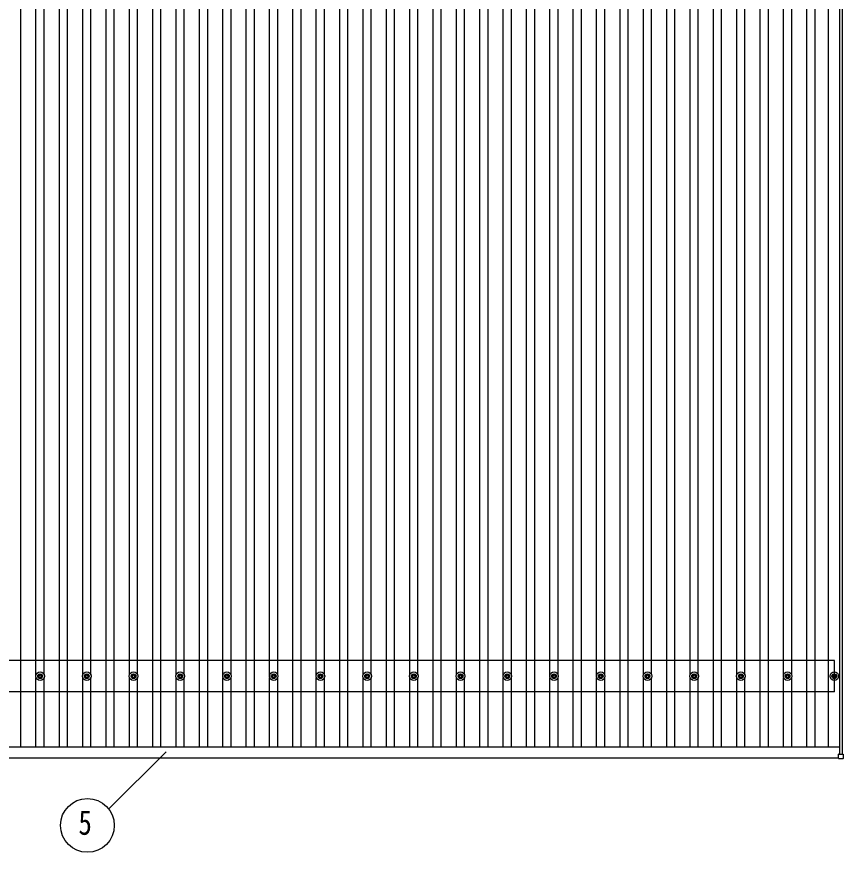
# Model space of a CAD drawing. Units: millimetres, scale not verified. Extents: x -16820 to 16820, y -11880 to 11880.
# Drawn here: x -11581 to -8043, y 2773 to 6351 of the extents above; entities that cross this region are included whole.
import ezdxf
from ezdxf.enums import TextEntityAlignment as Align

# ---------------------------------------------------------------- set-up
doc = ezdxf.new("R2010")
doc.units = ezdxf.units.MM
doc.header["$LTSCALE"] = 50
for name, color, linetype in [('0-5_YKK_13', 4, 'Continuous'), ('0-6_YKK_A1', 4, 'Continuous'), ('0-7_YKK_D', 6, 'Continuous')]:
    doc.layers.add(name, color=color, linetype=linetype)
doc.styles.add('ＭＳ ゴシック', font='')
doc.styles.get('ＭＳ ゴシック').set_extended_font_data('MS Gothic')

msp = doc.modelspace()

# ---------------------------------------------------------------- linework, layer by layer
at = {"layer": '0-5_YKK_13'}
for p, q in [((-11490.92, 3528.73), (-11486.51, 3528.73)), ((-11490.92, 3525.23), (-11486.51, 3525.23)), ((-11482.67, 3536.98), (-11482.67, 3532.56)), ((-11482.67, 3521.4), (-11482.67, 3516.98)), ((-11479.17, 3536.98), (-11479.17, 3532.56)), ((-11479.17, 3521.4), (-11479.17, 3516.98)), ((-11475.34, 3528.73), (-11470.93, 3528.73)), ((-11475.34, 3525.23), (-11470.93, 3525.23)), ((-11290.92, 3528.73), (-11286.51, 3528.73)), ((-11290.92, 3525.23), (-11286.51, 3525.23)), ((-11282.67, 3536.98), (-11282.67, 3532.56)), ((-11282.67, 3521.4), (-11282.67, 3516.98)), ((-11279.17, 3536.98), (-11279.17, 3532.56)), ((-11279.17, 3521.4), (-11279.17, 3516.98)), ((-11275.34, 3528.73), (-11270.93, 3528.73)), ((-11275.34, 3525.23), (-11270.93, 3525.23)), ((-11090.92, 3528.73), (-11086.51, 3528.73)), ((-11090.92, 3525.23), (-11086.51, 3525.23)), ((-11082.67, 3536.98), (-11082.67, 3532.56)), ((-11082.67, 3521.4), (-11082.67, 3516.98)), ((-11079.17, 3536.98), (-11079.17, 3532.56)), ((-11079.17, 3521.4), (-11079.17, 3516.98)), ((-11075.34, 3528.73), (-11070.93, 3528.73)), ((-11075.34, 3525.23), (-11070.93, 3525.23)), ((-10890.92, 3528.73), (-10886.51, 3528.73)), ((-10890.92, 3525.23), (-10886.51, 3525.23)), ((-10882.67, 3536.98), (-10882.67, 3532.56)), ((-10882.67, 3521.4), (-10882.67, 3516.98)), ((-10879.17, 3536.98), (-10879.17, 3532.56)), ((-10879.17, 3521.4), (-10879.17, 3516.98)), ((-10875.34, 3528.73), (-10870.93, 3528.73)), ((-10875.34, 3525.23), (-10870.93, 3525.23)), ((-10690.92, 3528.73), (-10686.51, 3528.73)), ((-10690.92, 3525.23), (-10686.51, 3525.23)), ((-10682.67, 3536.98), (-10682.67, 3532.56)), ((-10682.67, 3521.4), (-10682.67, 3516.98)), ((-10679.17, 3536.98), (-10679.17, 3532.56)), ((-10679.17, 3521.4), (-10679.17, 3516.98)), ((-10675.34, 3528.73), (-10670.93, 3528.73)), ((-10675.34, 3525.23), (-10670.93, 3525.23)), ((-10490.92, 3528.73), (-10486.51, 3528.73)), ((-10490.92, 3525.23), (-10486.51, 3525.23)), ((-10482.67, 3536.98), (-10482.67, 3532.56)), ((-10482.67, 3521.4), (-10482.67, 3516.98)), ((-10479.17, 3536.98), (-10479.17, 3532.56)), ((-10479.17, 3521.4), (-10479.17, 3516.98)), ((-10475.34, 3528.73), (-10470.93, 3528.73)), ((-10475.34, 3525.23), (-10470.93, 3525.23)), ((-10290.92, 3528.73), (-10286.51, 3528.73)), ((-10290.92, 3525.23), (-10286.51, 3525.23)), ((-10282.67, 3536.98), (-10282.67, 3532.56)), ((-10282.67, 3521.4), (-10282.67, 3516.98)), ((-10279.17, 3536.98), (-10279.17, 3532.56)), ((-10279.17, 3521.4), (-10279.17, 3516.98)), ((-10275.34, 3528.73), (-10270.93, 3528.73)), ((-10275.34, 3525.23), (-10270.93, 3525.23)), ((-10090.92, 3528.73), (-10086.51, 3528.73)), ((-10090.92, 3525.23), (-10086.51, 3525.23)), ((-10082.67, 3536.98), (-10082.67, 3532.56)), ((-10082.67, 3521.4), (-10082.67, 3516.98)), ((-10079.17, 3536.98), (-10079.17, 3532.56)), ((-10079.17, 3521.4), (-10079.17, 3516.98)), ((-10075.34, 3528.73), (-10070.93, 3528.73)), ((-10075.34, 3525.23), (-10070.93, 3525.23)), ((-9890.92, 3528.73), (-9886.51, 3528.73)), ((-9890.92, 3525.23), (-9886.51, 3525.23)), ((-9882.67, 3536.98), (-9882.67, 3532.56)), ((-9882.67, 3521.4), (-9882.67, 3516.98)), ((-9879.17, 3536.98), (-9879.17, 3532.56)), ((-9879.17, 3521.4), (-9879.17, 3516.98)), ((-9875.34, 3528.73), (-9870.93, 3528.73)), ((-9875.34, 3525.23), (-9870.93, 3525.23)), ((-9690.92, 3528.73), (-9686.51, 3528.73)), ((-9690.92, 3525.23), (-9686.51, 3525.23)), ((-9682.67, 3536.98), (-9682.67, 3532.56)), ((-9682.67, 3521.4), (-9682.67, 3516.98)), ((-9679.17, 3536.98), (-9679.17, 3532.56)), ((-9679.17, 3521.4), (-9679.17, 3516.98)), ((-9675.34, 3528.73), (-9670.93, 3528.73)), ((-9675.34, 3525.23), (-9670.93, 3525.23)), ((-9490.92, 3528.73), (-9486.51, 3528.73)), ((-9490.92, 3525.23), (-9486.51, 3525.23)), ((-9482.67, 3536.98), (-9482.67, 3532.56)), ((-9482.67, 3521.4), (-9482.67, 3516.98)), ((-9479.17, 3536.98), (-9479.17, 3532.56)), ((-9479.17, 3521.4), (-9479.17, 3516.98)), ((-9475.34, 3528.73), (-9470.93, 3528.73)), ((-9475.34, 3525.23), (-9470.93, 3525.23)), ((-9290.92, 3528.73), (-9286.51, 3528.73)), ((-9290.92, 3525.23), (-9286.51, 3525.23)), ((-9282.67, 3536.98), (-9282.67, 3532.56)), ((-9282.67, 3521.4), (-9282.67, 3516.98)), ((-9279.17, 3536.98), (-9279.17, 3532.56)), ((-9279.17, 3521.4), (-9279.17, 3516.98)), ((-9275.34, 3528.73), (-9270.93, 3528.73)), ((-9275.34, 3525.23), (-9270.93, 3525.23)), ((-9090.92, 3528.73), (-9086.51, 3528.73)), ((-9090.92, 3525.23), (-9086.51, 3525.23)), ((-9082.67, 3536.98), (-9082.67, 3532.56)), ((-9082.67, 3521.4), (-9082.67, 3516.98)), ((-9079.17, 3536.98), (-9079.17, 3532.56)), ((-9079.17, 3521.4), (-9079.17, 3516.98)), ((-9075.34, 3528.73), (-9070.93, 3528.73)), ((-9075.34, 3525.23), (-9070.93, 3525.23)), ((-8890.92, 3528.73), (-8886.51, 3528.73)), ((-8890.92, 3525.23), (-8886.51, 3525.23)), ((-8882.67, 3536.98), (-8882.67, 3532.56)), ((-8882.67, 3521.4), (-8882.67, 3516.98)), ((-8879.17, 3536.98), (-8879.17, 3532.56)), ((-8879.17, 3521.4), (-8879.17, 3516.98)), ((-8875.34, 3528.73), (-8870.93, 3528.73)), ((-8875.34, 3525.23), (-8870.93, 3525.23)), ((-8690.92, 3528.73), (-8686.51, 3528.73)), ((-8690.92, 3525.23), (-8686.51, 3525.23)), ((-8682.67, 3536.98), (-8682.67, 3532.56)), ((-8682.67, 3521.4), (-8682.67, 3516.98)), ((-8679.17, 3536.98), (-8679.17, 3532.56)), ((-8679.17, 3521.4), (-8679.17, 3516.98)), ((-8675.34, 3528.73), (-8670.93, 3528.73)), ((-8675.34, 3525.23), (-8670.93, 3525.23)), ((-8490.92, 3528.73), (-8486.51, 3528.73)), ((-8490.92, 3525.23), (-8486.51, 3525.23)), ((-8482.67, 3536.98), (-8482.67, 3532.56)), ((-8482.67, 3521.4), (-8482.67, 3516.98)), ((-8479.17, 3536.98), (-8479.17, 3532.56)), ((-8479.17, 3521.4), (-8479.17, 3516.98)), ((-8475.34, 3528.73), (-8470.93, 3528.73)), ((-8475.34, 3525.23), (-8470.93, 3525.23)), ((-8290.92, 3528.73), (-8286.51, 3528.73)), ((-8290.92, 3525.23), (-8286.51, 3525.23)), ((-8282.67, 3536.98), (-8282.67, 3532.56)), ((-8282.67, 3521.4), (-8282.67, 3516.98)), ((-8279.17, 3536.98), (-8279.17, 3532.56)), ((-8279.17, 3521.4), (-8279.17, 3516.98)), ((-8275.34, 3528.73), (-8270.93, 3528.73)), ((-8275.34, 3525.23), (-8270.93, 3525.23)), ((-8090.92, 3528.73), (-8086.51, 3528.73)), ((-8090.92, 3525.23), (-8086.51, 3525.23)), ((-8082.67, 3536.98), (-8082.67, 3532.56)), ((-8082.67, 3521.4), (-8082.67, 3516.98)), ((-8079.17, 3536.98), (-8079.17, 3532.56)), ((-8079.17, 3521.4), (-8079.17, 3516.98)), ((-8075.34, 3528.73), (-8070.93, 3528.73)), ((-8075.34, 3525.23), (-8070.93, 3525.23)), ((-8062.62, 3174.88), (-8062.62, 3192.88)), ((-8061.62, 3193.88), (-8043.62, 3193.88)), ((-8042.62, 3192.88), (-8042.62, 3174.88)), ((-8043.62, 3173.88), (-8061.62, 3173.88))]:
    msp.add_line(p, q, dxfattribs=at)
for centre, radius in [((-11480.92, 3526.98), 18.25), ((-11280.92, 3526.98), 18.25), ((-11080.92, 3526.98), 18.25), ((-10880.92, 3526.98), 18.25), ((-10680.92, 3526.98), 18.25), ((-10480.92, 3526.98), 18.25), ((-10280.92, 3526.98), 18.25), ((-10080.92, 3526.98), 18.25), ((-9880.92, 3526.98), 18.25), ((-9680.92, 3526.98), 18.25), ((-9480.92, 3526.98), 18.25), ((-9280.92, 3526.98), 18.25), ((-9080.92, 3526.98), 18.25), ((-8880.92, 3526.98), 18.25), ((-8680.92, 3526.98), 18.25), ((-8480.92, 3526.98), 18.25), ((-8280.92, 3526.98), 18.25), ((-8080.92, 3526.98), 18.25), ((-11480.92, 3526.98), 10.15), ((-11480.92, 3526.98), 5.85), ((-11480.92, 3526.98), 5.25), ((-11280.92, 3526.98), 10.15), ((-11280.92, 3526.98), 5.85), ((-11280.92, 3526.98), 5.25), ((-11080.92, 3526.98), 10.15), ((-11080.92, 3526.98), 5.85), ((-11080.92, 3526.98), 5.25), ((-10880.92, 3526.98), 10.15), ((-10880.92, 3526.98), 5.85), ((-10880.92, 3526.98), 5.25), ((-10680.92, 3526.98), 10.15), ((-10680.92, 3526.98), 5.85), ((-10680.92, 3526.98), 5.25), ((-10480.92, 3526.98), 10.15), ((-10480.92, 3526.98), 5.85), ((-10480.92, 3526.98), 5.25), ((-10280.92, 3526.98), 10.15), ((-10280.92, 3526.98), 5.85), ((-10280.92, 3526.98), 5.25), ((-10080.92, 3526.98), 10.15), ((-10080.92, 3526.98), 5.85), ((-10080.92, 3526.98), 5.25), ((-9880.92, 3526.98), 10.15), ((-9880.92, 3526.98), 5.85), ((-9880.92, 3526.98), 5.25), ((-9680.92, 3526.98), 10.15), ((-9680.92, 3526.98), 5.85), ((-9680.92, 3526.98), 5.25), ((-9480.92, 3526.98), 10.15), ((-9480.92, 3526.98), 5.85), ((-9480.92, 3526.98), 5.25), ((-9280.92, 3526.98), 10.15), ((-9280.92, 3526.98), 5.85), ((-9280.92, 3526.98), 5.25), ((-9080.92, 3526.98), 10.15), ((-9080.92, 3526.98), 5.85), ((-9080.92, 3526.98), 5.25), ((-8880.92, 3526.98), 10.15), ((-8880.92, 3526.98), 5.85), ((-8880.92, 3526.98), 5.25), ((-8680.92, 3526.98), 10.15), ((-8680.92, 3526.98), 5.85), ((-8680.92, 3526.98), 5.25), ((-8480.92, 3526.98), 10.15), ((-8480.92, 3526.98), 5.85), ((-8480.92, 3526.98), 5.25), ((-8280.92, 3526.98), 10.15), ((-8280.92, 3526.98), 5.85), ((-8280.92, 3526.98), 5.25), ((-8080.92, 3526.98), 10.15), ((-8080.92, 3526.98), 5.85), ((-8080.92, 3526.98), 5.25)]:
    msp.add_circle(centre, radius, dxfattribs=at)
for centre, start, end in [((-8061.62, 3192.88), 90, 180), ((-8043.62, 3192.88), 0, 90), ((-8061.62, 3174.88), 180, 270), ((-8043.62, 3174.88), 270, 0)]:
    msp.add_arc(centre, 1, start, end, dxfattribs=at)
at = {"layer": '0-6_YKK_A1'}
for p, q in [((-11563.42, 3225.16), (-11563.42, 9828.56)), ((-11398.42, 3225.16), (-11398.42, 9828.56)), ((-11363.42, 3225.16), (-11363.42, 9828.56)), ((-11198.42, 3225.16), (-11198.42, 9828.56)), ((-11163.42, 3225.16), (-11163.42, 9828.56)), ((-10998.42, 3225.16), (-10998.42, 9828.56)), ((-10963.42, 3225.16), (-10963.42, 9828.56)), ((-10798.42, 3225.16), (-10798.42, 9828.56)), ((-10763.42, 3225.16), (-10763.42, 9828.56)), ((-10598.42, 3225.16), (-10598.42, 9828.56)), ((-10563.42, 3225.16), (-10563.42, 9828.56)), ((-10398.42, 3225.16), (-10398.42, 9828.56)), ((-10363.42, 3225.16), (-10363.42, 9828.56)), ((-10198.42, 3225.16), (-10198.42, 9828.56)), ((-10163.42, 3225.16), (-10163.42, 9828.56)), ((-9998.42, 3225.16), (-9998.42, 9828.56)), ((-9963.42, 3225.16), (-9963.42, 9828.56)), ((-9798.42, 3225.16), (-9798.42, 9828.56)), ((-9763.42, 3225.16), (-9763.42, 9828.56)), ((-9598.42, 3225.16), (-9598.42, 9828.56)), ((-9563.42, 3225.16), (-9563.42, 9828.56)), ((-9398.42, 3225.16), (-9398.42, 9828.56)), ((-9363.42, 3225.16), (-9363.42, 9828.56)), ((-9198.42, 3225.16), (-9198.42, 9828.56)), ((-9163.42, 3225.16), (-9163.42, 9828.56)), ((-8998.42, 3225.16), (-8998.42, 9828.56)), ((-8963.42, 3225.16), (-8963.42, 9828.56)), ((-8798.42, 3225.16), (-8798.42, 9828.56)), ((-8763.42, 3225.16), (-8763.42, 9828.56)), ((-8598.42, 3225.16), (-8598.42, 9828.56)), ((-8563.42, 3225.16), (-8563.42, 9828.56)), ((-8398.42, 3225.16), (-8398.42, 9828.56)), ((-8363.42, 3225.16), (-8363.42, 9828.56)), ((-8198.42, 3225.16), (-8198.42, 9828.56)), ((-8163.42, 3225.16), (-8163.42, 9828.56)), ((-8105.92, 3225.16), (-8105.92, 9828.56)), ((-8057.92, 3193.88), (-8057.92, 8566.7)), ((-8045.92, 3193.88), (-8045.92, 8581.7)), ((-11498.42, 3532.16), (-11498.42, 6521.79)), ((-11463.42, 3532.16), (-11463.42, 6521.81)), ((-11298.42, 3532.16), (-11298.42, 6521.79)), ((-11263.42, 3532.16), (-11263.42, 6521.81)), ((-11098.42, 3532.16), (-11098.42, 6521.79)), ((-11063.42, 3532.16), (-11063.42, 6521.81)), ((-10898.42, 3532.16), (-10898.42, 6521.79)), ((-10863.42, 3532.16), (-10863.42, 6521.81)), ((-10698.42, 3532.16), (-10698.42, 6521.79)), ((-10663.42, 3532.16), (-10663.42, 6521.81)), ((-10498.42, 3532.16), (-10498.42, 6521.79)), ((-10463.42, 3532.16), (-10463.42, 6521.81)), ((-10298.42, 3532.16), (-10298.42, 6521.79)), ((-10263.42, 3532.16), (-10263.42, 6521.81)), ((-10098.42, 3532.16), (-10098.42, 6521.79)), ((-10063.42, 3532.16), (-10063.42, 6521.81)), ((-9898.42, 3532.16), (-9898.42, 6521.79)), ((-9863.42, 3532.16), (-9863.42, 6521.81)), ((-9698.42, 3532.16), (-9698.42, 6521.79)), ((-9663.42, 3532.16), (-9663.42, 6521.81)), ((-9498.42, 3532.16), (-9498.42, 6521.79)), ((-9463.42, 3532.16), (-9463.42, 6521.81)), ((-9298.42, 3532.16), (-9298.42, 6521.79)), ((-9263.42, 3532.16), (-9263.42, 6521.81)), ((-9098.42, 3532.16), (-9098.42, 6521.79)), ((-9063.42, 3532.16), (-9063.42, 6521.81)), ((-8898.42, 3532.16), (-8898.42, 6521.79)), ((-8863.42, 3532.16), (-8863.42, 6521.81)), ((-8698.42, 3532.16), (-8698.42, 6521.79)), ((-8663.42, 3532.16), (-8663.42, 6521.81)), ((-8498.42, 3532.16), (-8498.42, 6521.79)), ((-8463.42, 3532.16), (-8463.42, 6521.81)), ((-8298.42, 3532.16), (-8298.42, 6521.79)), ((-8263.42, 3532.16), (-8263.42, 6521.81)), ((-8080.92, 3593.98), (-13480.92, 3593.98)), ((-8080.92, 3459.98), (-8080.92, 3593.98)), ((-11498.42, 3225.16), (-11498.42, 3521.8)), ((-11463.42, 3225.16), (-11463.42, 3521.8)), ((-11298.42, 3225.16), (-11298.42, 3521.8)), ((-11263.42, 3225.16), (-11263.42, 3521.8)), ((-11098.42, 3225.16), (-11098.42, 3521.8)), ((-11063.42, 3225.16), (-11063.42, 3521.8)), ((-10898.42, 3225.16), (-10898.42, 3521.8)), ((-10863.42, 3225.16), (-10863.42, 3521.8)), ((-10698.42, 3225.16), (-10698.42, 3521.8)), ((-10663.42, 3225.16), (-10663.42, 3521.8)), ((-10498.42, 3225.16), (-10498.42, 3521.8)), ((-10463.42, 3225.16), (-10463.42, 3521.8)), ((-10298.42, 3225.16), (-10298.42, 3521.8)), ((-10263.42, 3225.16), (-10263.42, 3521.8)), ((-10098.42, 3225.16), (-10098.42, 3521.8)), ((-10063.42, 3225.16), (-10063.42, 3521.8)), ((-9898.42, 3225.16), (-9898.42, 3521.8)), ((-9863.42, 3225.16), (-9863.42, 3521.8)), ((-9698.42, 3225.16), (-9698.42, 3521.8)), ((-9663.42, 3225.16), (-9663.42, 3521.8)), ((-9498.42, 3225.16), (-9498.42, 3521.8)), ((-9463.42, 3225.16), (-9463.42, 3521.8)), ((-9298.42, 3225.16), (-9298.42, 3521.8)), ((-9263.42, 3225.16), (-9263.42, 3521.8)), ((-9098.42, 3225.16), (-9098.42, 3521.8)), ((-9063.42, 3225.16), (-9063.42, 3521.8)), ((-8898.42, 3225.16), (-8898.42, 3521.8)), ((-8863.42, 3225.16), (-8863.42, 3521.8)), ((-8698.42, 3225.16), (-8698.42, 3521.8)), ((-8663.42, 3225.16), (-8663.42, 3521.8)), ((-8498.42, 3225.16), (-8498.42, 3521.8)), ((-8463.42, 3225.16), (-8463.42, 3521.8)), ((-8298.42, 3225.16), (-8298.42, 3521.8)), ((-8263.42, 3225.16), (-8263.42, 3521.8)), ((-8080.92, 3459.98), (-13480.92, 3459.98)), ((-13503.92, 3225.16), (-8057.92, 3225.16)), ((-13499.22, 3177.18), (-8062.62, 3177.18))]:
    msp.add_line(p, q, dxfattribs=at)
at = {"layer": '0-7_YKK_D'}
msp.add_line((-11187.06, 2958.52), (-10941.71, 3203.87), dxfattribs=at)
msp.add_circle((-11278.34, 2888.25), 115.2, dxfattribs=at)

# ---------------------------------------------------------------- texts
at = {"layer": '0-7_YKK_D', "style": 'ＭＳ ゴシック', "width": 0.8}
msp.add_text('5', height=105.6, dxfattribs=at).set_placement((-11316.74, 2816.25), align=Align.BOTTOM_LEFT)

doc.saveas('drawing.dxf')
